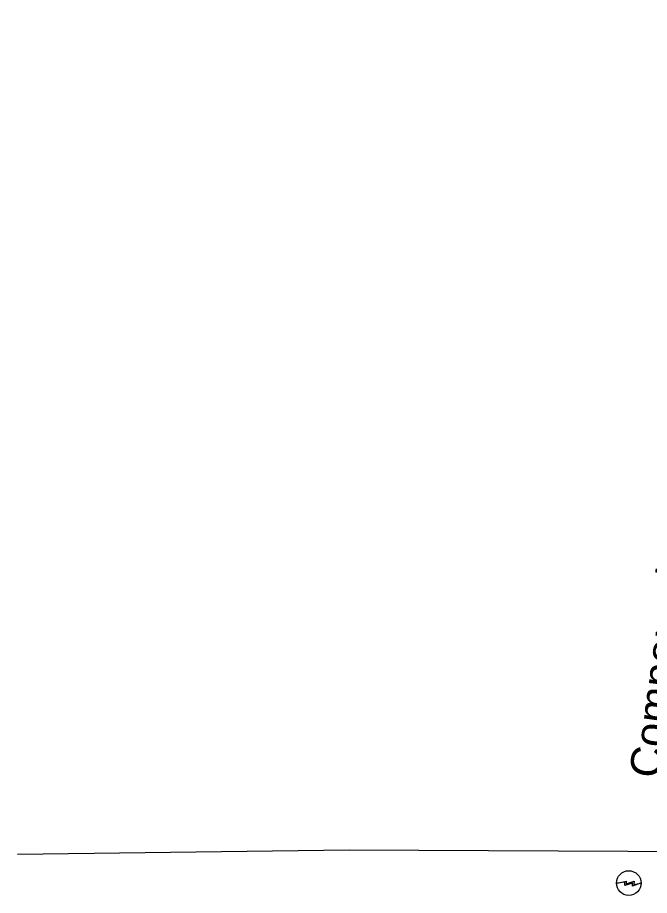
# Model space of a CAD drawing. Header units: metres. Extents: x 628572 to 650094, y 3375792 to 3391117.
# Drawn here: x 633408.5 to 633459.7, y 3387848.5 to 3387919.5 of the extents above; entities that cross this region are included whole.
import ezdxf

# ---------------------------------------------------------------- set-up
doc = ezdxf.new("R2010")
doc.units = ezdxf.units.M
doc.header["$MEASUREMENT"] = 0
for name, color, linetype, lineweight in [('Compound Wall', 251, 'Continuous', 0), ('Electric Pole', 251, 'Continuous', 0), ('Text', 251, 'Continuous', 0)]:
    doc.layers.add(name, color=color, linetype=linetype, lineweight=lineweight)
doc.styles.get("Standard").update_dxf_attribs({"font": 'arial.ttf'})

# ---------------------------------------------------------------- blocks, each defined once
blk = doc.blocks.new('EP')
blk.add_hatch(color=8).paths.add_polyline_path([(0.307, -0.238), (0.307, 0.005), (-0.312, -0.192), (-0.307, 0.072), (-0.931, -0.012), (-0.211, 0.163), (-0.211, -0.052), (0.425, 0.151), (0.414, -0.102), (0.936, -0.012)])
at = {"color": 8}
for p, q in [((-0.931, -0.012), (-0.211, 0.163)), ((-0.307, 0.072), (-0.931, -0.012)), ((-0.312, -0.192), (-0.307, 0.072)), ((0.307, 0.005), (-0.312, -0.192)), ((-0.211, 0.163), (-0.211, -0.052)), ((-0.211, -0.052), (0.425, 0.151)), ((0.307, -0.238), (0.307, 0.005)), ((0.425, 0.151), (0.414, -0.102)), ((0.936, -0.012), (0.307, -0.238)), ((0.414, -0.102), (0.936, -0.012))]:
    blk.add_line(p, q, dxfattribs=at)
blk.add_circle((0, 0), 1, dxfattribs=at)

msp = doc.modelspace()

# ---------------------------------------------------------------- linework, layer by layer
at = {"layer": 'Compound Wall', "flags": 128}
msp.add_lwpolyline([(633408.5131, 3387851.7925), (633435.3572, 3387852.1397), (633463.5792, 3387852.0097), (633472.8278, 3387919.4923)], dxfattribs=at)

# ---------------------------------------------------------------- block references
at = {"layer": 'Electric Pole'}
msp.add_blockref('EP', (633458.0138, 3387849.4574), dxfattribs=at)

# ---------------------------------------------------------------- texts
at = {"layer": 'Text'}
msp.add_text('Compound Wall', height=2.5, rotation=82.196133, dxfattribs=at).set_placement((633460.5104, 3387857.8555))

doc.saveas('drawing.dxf')
